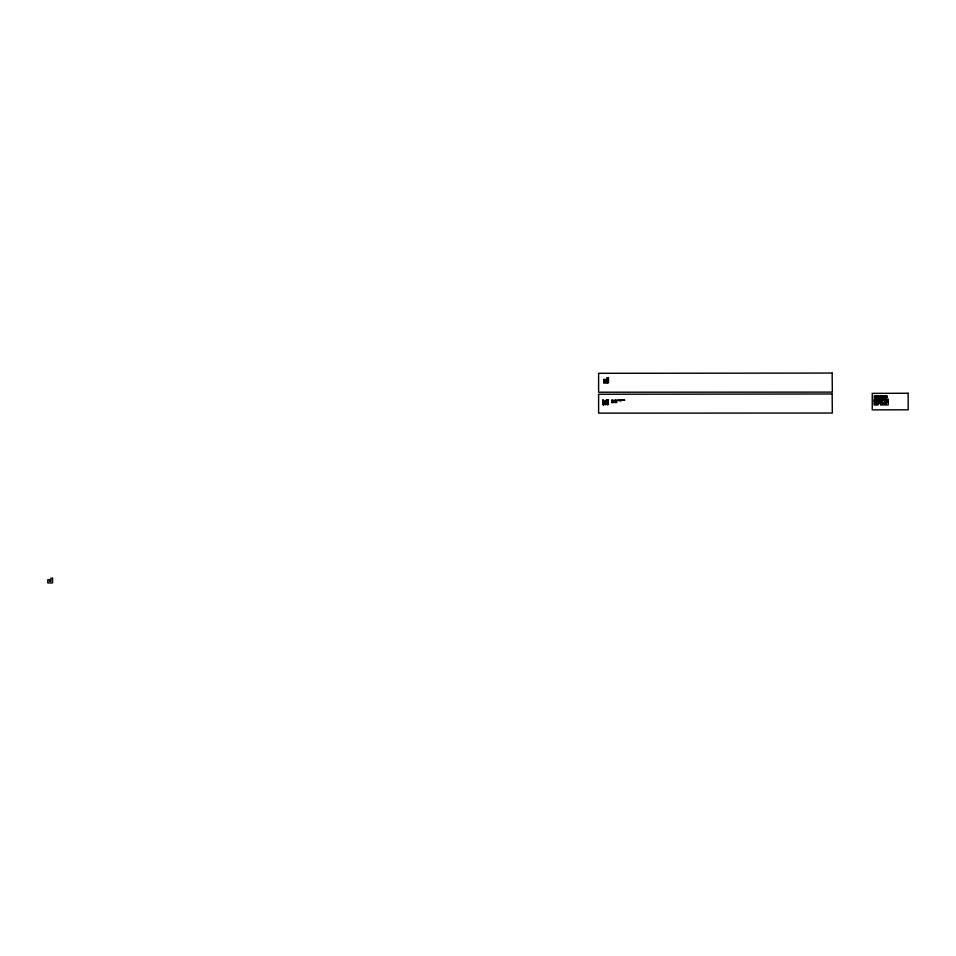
<?xml version="1.0" encoding="UTF-8"?>
<svg xmlns="http://www.w3.org/2000/svg" width="956" height="956" viewBox="0 0 956 956"><rect width="100%" height="100%" fill="white"/><g stroke="black" fill="none" stroke-linecap="round" stroke-linejoin="round"><path stroke-width="1.43" d="M605.961 403.862L606.08 403.289M605.59 403.336L606.474 403.611M606.474 403.301L604.383 402.846L606.343 402.87M875.326 400.241L875.302 401.448L874.812 400.146M877.763 397.099L877.716 396.37M878.899 399.429L878.409 399.692M876.353 397.768L878.026 397.361M884.659 396.477L884.933 396.692M885.364 397.397L886.666 397.326M875.983 401.974L875.732 403.002L875.995 401.723M887.455 401.879L887.479 401.102M882.938 397.254L882.735 396.143M874.871 400.134L874.848 401.448M882.89 400.337L882.245 399.512L883.153 399.512L883.153 400.373L883.117 399.56M883.069 404.101L882.663 402.918L882.627 404.101L883.452 402.918M884.802 401.974L885.483 401.161L885.483 402.022L884.766 402.01L885.125 401.173M886.176 401.974L885.782 401.161L886.511 401.161L885.83 401.974M604.443 403.994L603.678 404.149L604.431 403.982M622.822 399.835L621.83 400.253M880.643 397.003L881.42 396.871M612.712 402.321L613.644 402.153M615.425 402.321L616.154 402.153M612.091 401.604L612.091 402.321L612.951 401.544M882.018 402.249L882.627 401.078L881.982 401.042L881.982 402.285L882.663 402.285L882.018 401.078M612.175 402.249L613.119 401.723M612.366 402.273L613.095 401.914M615.078 402.273L615.807 401.914M874.883 401.723L875.409 403.062M878.982 402.165L877.5 402.261L878.038 402.56M885.603 403.026L885.626 404.053M876.066 397.122L875.122 397.122L876.234 396.632M607.885 401.52L606.869 401.592M605.853 403.336L605.136 403.336M604.933 404.101L605.232 404.101M877.5 402.56L878.982 402.548L878.982 401.879L877.859 402.333M876.066 396.8L875.122 396.8M605.59 403.91L605.985 402.882M607.658 401.95L607.215 401.735M878.982 401.879L878.445 402.165M877.5 401.879L878.624 402.548M878.612 403.002L878.624 401.879L878.445 402.548M877.68 402.165L878.731 402.811M887.515 400.373L887.849 399.704L887.897 400.373M619.201 400.277L619.273 400.122M606.905 378.146L608.386 378.146M606.905 379.58L608.386 379.64M607.311 380.715L607.395 382.699M605.399 381.038L606.797 381.038M607.359 381.038L608.386 381.038M606.905 381.145L605.291 381.145L605.291 379.508M607.359 381.145L608.386 381.145M603.834 382.603L608.386 382.603M882.603 395.868L886.857 395.868L886.857 397.672L882.603 397.672L882.603 395.868L882.938 396.549M875.182 396.095L877.632 396.346L875.182 396.405M875.087 396.573L878.11 396.573L874.967 397.23L878.11 397.23M876.317 396.86L877.333 396.955M882.675 396.883L884.24 396.907M885.375 396.967L885.985 395.939M876.305 397.194L877.859 397.146M881.779 397.206L879.747 396.752L881.779 396.752L881.779 398.544L880.094 398.544L880.118 396.776M884.36 397.122L886.786 397.027M880.094 397.29L881.779 397.29M882.675 397.266L883.786 397.134L883.691 395.915M877.393 397.541L878.026 397.588M882.615 398.604L883.726 398.604M877.955 399.524L879.078 399.572M880.978 399.512L881.886 399.512L881.886 400.373L880.978 400.373L881.265 399.524M624.184 399.68L623.575 399.883M602.77 399.823L603.284 405.177M608.542 399.99L606.343 399.883L606.283 403.277M613.764 399.99L613.764 400.767M615.353 399.99L615.545 400.767M619.225 400.767L619.261 399.978M879.114 399.811L874.382 399.966L874.382 401.58L879.114 401.58M617.337 400.062L616.967 400.767L616.835 399.99M618.448 400.134L618.018 400.767M619.225 400.05L619.835 400.05M621.806 400.086L622.846 400.086M623.455 400.086L624.734 400.265M876.533 400.349L876.544 401.448M878.253 401.448L878.217 400.313L878.672 401.448M606.57 400.241L607.813 400.241M620.456 400.277L621.089 400.205L620.504 400.767M619.225 400.468L619.835 400.468M620.48 400.468L621.089 400.54M877.07 400.325L877.154 401.448M606.343 400.994L607.932 401.52M880.966 401.042L881.647 401.042L881.647 402.285L880.966 402.285L880.966 401.042L881.611 402.249L881.312 401.054M603.284 401.365L604.945 401.365L604.622 403.336M603.379 401.46L604.837 401.46M615.664 401.544L615.114 401.544C613.716 403.946 619.799 401.651 614.78 402.285L615.831 401.723M879.114 401.699L876.843 401.699L876.843 403.133L879.114 403.133M606.905 402.333L607.634 402.846M611.804 402.321L613.334 402.584L611.804 402.584L611.804 401.604M877.847 402.679L878.683 402.811L878.803 401.879M606.929 402.882L607.932 402.882M606.929 402.99L607.932 402.99M603.284 404.543L608.542 404.448M878.277 402.404L878.982 402.404M620.456 400.6L621.089 400.6M878.05 402.249L878.982 402.548M878.038 402.094L877.847 402.811M607.323 400.48L606.833 400.062L606.785 401.054L607.598 401.054L607.61 400.038M887.455 401.902L887.431 400.684M885.83 401.197L886.463 401.974M881.073 402.918L881.862 404.077L881.886 402.882L881.073 404.077L881.038 402.882L881.444 404.077M882.627 402.249L882.328 401.054M887.527 400.839L887.527 402.153M885.125 395.951L885.125 396.704L882.651 396.788L882.651 397.469L886.774 397.6L886.786 395.915M874.943 401.974L874.955 403.062M886.116 395.939L886.104 396.943M886.152 401.173L886.14 401.998M885.925 399.548L885.901 400.409M885.507 399.548L885.495 400.409M885.292 395.915L885.304 397.6M885.089 399.548L885.077 400.409M885.089 403.002L885.113 404.053M884.659 396.692L884.659 395.939L883.822 396.609L884.288 395.999A1.565 1.565 0 0 0 884.264 396.573M884.408 395.915L884.36 397.6M883.475 402.882L883.499 404.101M883.009 395.915L882.986 397.29M882.639 402.882L882.639 404.101M881.348 397.373L881.348 398.401M880.464 397.373L880.524 398.401M878.277 401.879L878.265 403.002M878.217 401.879L878.086 403.002M877.094 401.735L877.094 402.787M875.577 396.728L875.469 397.911M875.087 395.963L875.122 397.122M615.329 399.99L615.353 400.767M608.028 399.883L608.028 404.543M607.932 404.448L607.932 399.99L606.451 400.026L606.486 403.91M607.43 403.038L607.454 404.543M606.833 401.472L606.941 404.543M606.056 381.038L606.905 382.137L606.797 378.038L608.482 378.038L608.482 382.699L603.738 382.699L603.738 379.508L605.399 379.508L605.471 381.145M604.742 401.365L604.778 402.56M604.395 401.532L604.395 402.56M603.941 379.508L603.953 382.699M603.487 401.365L603.499 404.543M603.176 399.931L603.176 403.277M887.072 399.584L887.096 400.516L887.096 399.62M885.292 399.572L885.113 400.385L885.877 400.385L885.292 399.572M878.66 400.899L878.253 401.448L878.253 400.349L878.624 400.982M908.116 393.251L872.242 393.37L872.242 409.849L908.2 409.801L908.116 393.251M832.15 373.067L598.611 373.318L598.611 392.211L832.329 392.115L832.15 373.067M832.15 393.992L598.611 394.242L598.611 413.147L832.329 413.04L832.15 393.992M878.194 395.892L874.166 395.892L874.166 397.983L878.194 397.983L878.194 395.892M881.91 395.892L879.257 395.892L879.257 398.748L881.91 398.748L881.91 395.892M881.779 396.107L880.058 396.561L881.779 396.107M879.221 399.297L874.178 399.297L874.178 403.265L879.221 403.265L879.221 399.297M888.22 399.297L880.476 399.297L880.476 404.926L888.22 404.926L888.22 399.297M886.212 399.524L884.778 399.524L884.778 400.421L886.212 400.421L886.212 399.524M612.043 399.99L611.888 400.767L612.043 399.99M876.09 401.651L874.788 401.651L874.788 403.169L876.09 403.169L876.09 401.651M885.937 402.667L884.778 402.643L884.778 404.053L885.961 404.053L885.961 402.643M882.161 402.87L880.775 402.87L880.775 404.113L882.161 404.113L882.161 402.87M883.75 402.87L882.376 402.87L882.376 404.113L883.75 404.113L883.75 402.87M885.937 402.978L884.79 402.978L885.937 403.002M878.05 403.719L874.178 403.719L874.178 404.997L878.05 404.997L878.05 403.719M52.556 578.272L50.859 578.272L50.859 581.26L49.461 581.26L49.461 579.754L47.8 579.754L47.8 582.933L52.556 582.933L52.556 578.272M885.137 396.704L885.137 395.951L885.208 396.8M882.854 400.361L882.854 399.524L882.83 400.361"/></g></svg>
